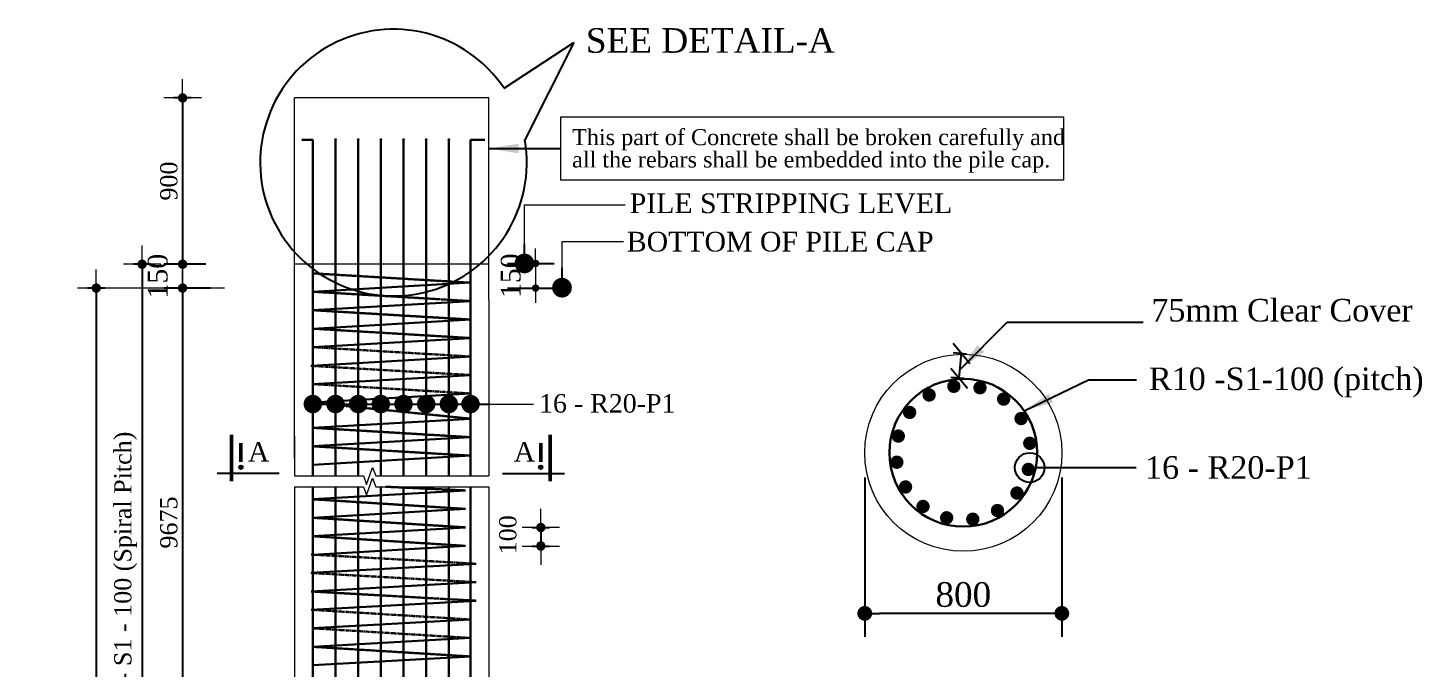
# Model space of a CAD drawing. Header units: inches. Extents: x -396 to 84373, y -33132 to 10226.
# Drawn here: x -396 to 5263, y -9432 to -6833 of the extents above; entities that cross this region are included whole.
import ezdxf

# ---------------------------------------------------------------- set-up
doc = ezdxf.new("R2010")
doc.units = ezdxf.units.IN
doc.header["$LTSCALE"] = 15
doc.header["$MEASUREMENT"] = 0
doc.header["$PDMODE"] = 3
doc.header["$PDSIZE"] = -15
doc.linetypes.add('DASHEDX2', pattern=[38.099999999999994, 25.4, -12.7])
doc.linetypes.add('HIDDEN', pattern=[9.524999999999999, 6.35, -3.175])
for name, color, linetype, lineweight in [('dim', 7, 'Continuous', 18), ('L.L', 200, 'Continuous', 18), ('Reinf.', 12, 'Continuous', 30), ('text', 7, 'Continuous', 20)]:
    doc.layers.add(name, color=color, linetype=linetype, lineweight=lineweight)
for name, color, linetype in [('Dimision', 4, 'Continuous'), ('Pile', 7, 'Continuous'), ('raling', 6, 'Continuous')]:
    doc.layers.add(name, color=color, linetype=linetype)
doc.styles.get("Standard").update_dxf_attribs({"font": 'times.ttf'})
doc.dimstyles.new('ALTER', dxfattribs={"dimtxt": 110, "dimasz": 65, "dimexe": 95, "dimexo": 100, "dimgap": 30, "dimtad": 1, "dimdec": 0, "dimzin": 0, "dimdsep": 46, "dimtxsty": 'Standard', "dimblk": 'DOT', "dimcen": 35, "dimadec": 0, "dimazin": 0, "dimtfac": 1, "dimtdec": 0, "dimtofl": 0, "dimtmove": 0, "dimatfit": 3, "dimfxl": 1, "dimtolj": 1, "dimtzin": 0, "dimarcsym": 0})
doc.dimstyles.new('ISO-25', dxfattribs={"dimtxt": 75, "dimasz": 50, "dimexe": 95, "dimexo": 75.625, "dimgap": 60, "dimtad": 1, "dimdec": 1, "dimdsep": 46, "dimtxsty": 'Standard', "dimblk": 'DOT', "dimcen": 52.5, "dimclrd": 256, "dimclre": 256, "dimclrt": 256, "dimadec": 0, "dimazin": 0, "dimtfac": 1, "dimtdec": 1, "dimtix": 1, "dimtmove": 0, "dimatfit": 3, "dimldrblk": 'DOT', "dimfxl": 1, "dimlwd": -1, "dimarcsym": 0})
doc.dimstyles.new('ISO-70', dxfattribs={"dimscale": 0, "dimtxt": 70, "dimasz": 0.75, "dimexe": 35, "dimexo": 35, "dimgap": 20, "dimtad": 1, "dimdec": 0, "dimlfac": -1, "dimzin": 1, "dimdsep": 46, "dimtxsty": 'Standard', "dimblk": 'DIM', "dimcen": 60, "dimclrd": 256, "dimclre": 256, "dimclrt": 256, "dimadec": 0, "dimazin": 0, "dimtfac": 1, "dimtdec": 0, "dimtix": 1, "dimtofl": 0, "dimtmove": 0, "dimatfit": 3, "dimldrblk": 'DOT', "dimfxl": 35, "dimfxlon": 1, "dimtolj": 1, "dimlwd": 25, "dimarcsym": 0})

# ---------------------------------------------------------------- blocks, each defined once
blk = doc.blocks.new('_Dot')
at = {"color": 0, "linetype": 'ByBlock', "lineweight": -2}
blk.add_line((-0.5, 0), (-1, 0), dxfattribs=at)
at = {"color": 0, "linetype": 'ByBlock', "const_width": 0.5}
blk.add_lwpolyline([(-0.25, 0, 1), (0.25, 0, 1)], format="xyb", close=True, dxfattribs=at)
blk = doc.blocks.new('*D71')
at = {"layer": 'Defpoints', "color": 0, "ltscale": 30, "transparency": 16777216}
for p in [(3000.916256117016, -8557.71102110878), (3800.916256117016, -8557.71102110878), (3000.916256117016, -9209.714734434669)]:
    blk.add_point(p, dxfattribs=at)
at = {"layer": 'dim', "color": 0, "lineweight": -2, "ltscale": 30, "transparency": 16777216}
for p, q in [((3000.916256117016, -8657.71102110878), (3000.916256117016, -9304.714734434669)), ((3800.916256117016, -8657.71102110878), (3800.916256117016, -9304.714734434669)), ((3740.916256117016, -9209.714734434669), (3060.916256117016, -9209.714734434669))]:
    blk.add_line(p, q, dxfattribs=at)
at = {"layer": 'dim', "color": 0, "lineweight": -2, "ltscale": 30, "transparency": 16777216, "xscale": 60, "yscale": 60, "zscale": 60, "rotation": 180}
blk.add_blockref('_Dot', (3000.916256117016, -9209.714734434669), dxfattribs=at)
at = {"layer": 'dim', "color": 0, "lineweight": -2, "ltscale": 30, "transparency": 16777216, "xscale": 60, "yscale": 60, "zscale": 60}
blk.add_blockref('_Dot', (3800.916256117016, -9209.714734434669), dxfattribs=at)
at = {"layer": 'dim', "color": 0, "lineweight": 15, "ltscale": 30, "transparency": 16777216, "insert": (3400.916256117016, -9133.849557794438), "char_height": 100, "attachment_point": 5}
blk.add_mtext('\\A1;800', dxfattribs=at)
blk = doc.blocks.new('_Oblique')
at = {"color": 0, "linetype": 'ByBlock', "lineweight": -2}
blk.add_line((-0.5, -0.5), (0.5, 0.5), dxfattribs=at)
blk = doc.blocks.new('*D72')
at = {"layer": 'Defpoints', "color": 0, "ltscale": 30, "transparency": 16777216}
for p in [(3394.055381379883, -8155.439087426343), (3449.292041862573, -8160.693376858448), (3439.82241445715, -8260.244534184267)]:
    blk.add_point(p, dxfattribs=at)
at = {"layer": 'dim', "lineweight": -2, "ltscale": 30, "transparency": 16777216}
for p, q in [((3414.449322802598, -8157.379024959856), (3359.212662319909, -8152.124735527751)), ((3404.979695397175, -8256.930182285676), (3349.743034914487, -8251.675892853571))]:
    blk.add_line(p, q, dxfattribs=at)
at = {"layer": 'dim', "lineweight": 25, "ltscale": 30, "transparency": 16777216}
blk.add_line((3384.585753974461, -8254.990244752162), (3394.055381379883, -8155.439087426343), dxfattribs=at)
at = {"layer": 'dim', "lineweight": 25, "ltscale": 30, "transparency": 16777216, "xscale": 75, "yscale": 75, "zscale": 75}
for p, rotation in [((3394.055381379883, -8155.439087426343), 84.56619030632406), ((3384.585753974461, -8254.990244752162), 264.566190306324)]:
    blk.add_blockref('_Oblique', p, dxfattribs=dict(at, rotation=rotation))
at = {"layer": 'dim', "ltscale": 30, "transparency": 16777216, "insert": (3336.810500016484, -8176.428807617517), "char_height": 70, "attachment_point": 5, "rotation": 84.56619030632405}
blk.add_mtext('\\A1;  ', dxfattribs=at)
blk = doc.blocks.new('*U63')
at = {"layer": 'Reinf.', "ltscale": 0.05, "const_width": 26.99999999999999}
blk.add_lwpolyline([(-13.5, 0, 1), (13.5, 0, 1)], format="xyb", close=True, dxfattribs=at)
blk = doc.blocks.new('*U64')
at = {"layer": 'dim', "color": 0, "linetype": 'ByBlock', "lineweight": -2, "transparency": 16777216}
for p, rotation in [((43912.77942170125, -12988.49978678362), 202.4999999999999), ((44013.08242696943, -12953.25956120035), 180), ((44119.23617106961, -12959.08613639546), 157.5), ((44215.07970874861, -13005.09246911351), 135), ((43833.59737856813, -13059.44180825364), 225), ((44286.02173021863, -13084.27451224663), 112.4999999999999), ((43787.59104585007, -13155.28534593264), 247.5), ((44321.26195580189, -13184.57751751482), 89.99999999999997), ((43781.76447065498, -13261.43909003281), 269.9999999999999), ((44315.4353806068, -13290.73126161499), 67.49999999999997), ((43817.00469623824, -13361.742095301), 292.5000000000001), ((44269.42904788874, -13386.57479929399), 44.99999999999996), ((43887.94671770826, -13440.92413843412), 314.9999999999999), ((43983.79025538726, -13486.93047115217), 337.4999999999999), ((44190.24700475562, -13457.51682076401), 22.4999999999999)]:
    blk.add_blockref('*U63', p, dxfattribs=dict(at, rotation=rotation))
blk.add_blockref('*U63', (44089.94399948743, -13492.75704634728), dxfattribs=at)
blk = doc.blocks.new('DIM')
at = {"layer": 'dim'}
for p, q in [((0, -101.4035087719276), (0, 101.4035087719276)), ((-101.4035087719312, 0), (101.4035087719312, 0))]:
    blk.add_line(p, q, dxfattribs=at)
at = {"layer": 'dim', "const_width": 25.35087719298245}
blk.add_lwpolyline([(-12.67543859648868, 0, 1), (12.67543859648868, 0, 1)], format="xyb", close=True, dxfattribs=at)
blk = doc.blocks.new('*D73')
at = {"layer": 'Defpoints', "color": 0, "ltscale": 30, "transparency": 16777216}
for p in [(1385.665908782714, -8861.10532184843), (1387.568033468939, -8936.250892615237), (1685.992489026293, -8936.250892615237)]:
    blk.add_point(p, dxfattribs=at)
at = {"layer": 'dim', "lineweight": -2, "ltscale": 30, "transparency": 16777216}
for p, q in [((1650.992489026293, -8861.10532184843), (1720.992489026293, -8861.10532184843)), ((1650.992489026293, -8936.250892615237), (1720.992489026293, -8936.250892615237))]:
    blk.add_line(p, q, dxfattribs=at)
at = {"layer": 'dim', "lineweight": 25, "ltscale": 30, "transparency": 16777216}
blk.add_line((1685.992489026293, -8861.85532184843), (1685.992489026293, -8935.500892615237), dxfattribs=at)
at = {"layer": 'dim', "lineweight": 25, "ltscale": 30, "transparency": 16777216, "xscale": 0.75, "yscale": 0.75, "zscale": 0.75}
for p, rotation in [((1685.992489026293, -8861.10532184843), 90), ((1685.992489026293, -8936.250892615237), 270)]:
    blk.add_blockref('DIM', p, dxfattribs=dict(at, rotation=rotation))
at = {"layer": 'dim', "ltscale": 30, "transparency": 16777216, "insert": (1552.298960162356, -8890.585731291889), "char_height": 70, "attachment_point": 5, "rotation": 90}
blk.add_mtext('\\A1;100', dxfattribs=at)
blk = doc.blocks.new('*D74')
at = {"layer": 'Defpoints', "color": 0, "ltscale": 30, "transparency": 16777216}
for p in [(685.486624486861, -7889.304683044244), (231.7584262129459, -9792.37406426456), (685.486624486861, -9792.37406426456)]:
    blk.add_point(p, dxfattribs=at)
at = {"layer": 'dim', "lineweight": -2, "ltscale": 30, "transparency": 16777216}
for p, q in [((266.7584262129454, -7889.304683044244), (196.7584262129454, -7889.304683044244)), ((266.7584262129458, -9792.37406426456), (196.7584262129459, -9792.37406426456))]:
    blk.add_line(p, q, dxfattribs=at)
at = {"layer": 'dim', "lineweight": 25, "ltscale": 30, "transparency": 16777216}
blk.add_line((231.7584262129455, -7890.054683044244), (231.7584262129459, -9791.62406426456), dxfattribs=at)
at = {"layer": 'dim', "lineweight": 25, "ltscale": 30, "transparency": 16777216, "xscale": 0.75, "yscale": 0.75, "zscale": 0.75}
for p, rotation in [((231.7584262129455, -7889.304683044244), 90), ((231.7584262129459, -9792.37406426456), 270)]:
    blk.add_blockref('DIM', p, dxfattribs=dict(at, rotation=rotation))
at = {"layer": 'dim', "lineweight": 15, "ltscale": 30, "transparency": 16777216, "insert": (176.051865290088, -8840.8393736544), "char_height": 70, "attachment_point": 5, "rotation": 90}
blk.add_mtext('\\A1;9675', dxfattribs=at)
blk = doc.blocks.new('*D75')
at = {"layer": 'Defpoints', "color": 0, "ltscale": 30, "transparency": 16777216}
for p in [(155.7057946333226, -7889.304683044244), (-118.8426124481739, -13686.02074664362), (685.4866244866355, -13686.02074664362)]:
    blk.add_point(p, dxfattribs=at)
at = {"layer": 'dim', "lineweight": -2, "ltscale": 30, "transparency": 16777216}
for p, q in [((-83.84261244817515, -7889.304683044244), (-153.8426124481751, -7889.304683044244)), ((-83.84261244817382, -13686.02074664362), (-153.8426124481738, -13686.02074664362))]:
    blk.add_line(p, q, dxfattribs=at)
at = {"layer": 'dim', "lineweight": 25, "ltscale": 30, "transparency": 16777216}
blk.add_line((-118.8426124481752, -7890.054683044244), (-118.8426124481739, -13685.27074664362), dxfattribs=at)
at = {"layer": 'dim', "lineweight": 25, "ltscale": 30, "transparency": 16777216, "xscale": 0.75, "yscale": 0.75, "zscale": 0.75}
for p, rotation in [((-118.8426124481752, -7889.304683044244), 90), ((-118.8426124481739, -13686.02074664362), 270)]:
    blk.add_blockref('DIM', p, dxfattribs=dict(at, rotation=rotation))
at = {"layer": 'dim', "lineweight": 15, "ltscale": 30, "transparency": 16777216, "insert": (-174.448236096339, -10728.73583463894), "char_height": 70, "width": 255.1108508614243, "attachment_point": 5, "rotation": 90}
blk.add_mtext('\\A1;30000', dxfattribs=at)
blk = doc.blocks.new('*D79')
at = {"layer": 'Defpoints', "color": 0, "ltscale": 30, "transparency": 16777216}
for p in [(685.486624486861, -7117.570810736961), (231.7584262128659, -7792.374064264561), (685.486624486861, -7792.374064264561)]:
    blk.add_point(p, dxfattribs=at)
at = {"layer": 'dim', "lineweight": -2, "ltscale": 30, "transparency": 16777216}
for p, q in [((266.7584262128657, -7117.570810736961), (196.7584262128657, -7117.570810736961)), ((266.7584262128658, -7792.374064264561), (196.7584262128658, -7792.374064264561))]:
    blk.add_line(p, q, dxfattribs=at)
at = {"layer": 'dim', "lineweight": 25, "ltscale": 30, "transparency": 16777216}
blk.add_line((231.7584262128657, -7118.320810736961), (231.7584262128659, -7791.624064264561), dxfattribs=at)
at = {"layer": 'dim', "lineweight": 25, "ltscale": 30, "transparency": 16777216, "xscale": 0.75, "yscale": 0.75, "zscale": 0.75}
for p, rotation in [((231.7584262128657, -7117.570810736961), 90), ((231.7584262128659, -7792.374064264561), 270)]:
    blk.add_blockref('DIM', p, dxfattribs=dict(at, rotation=rotation))
at = {"layer": 'dim', "lineweight": 15, "ltscale": 30, "transparency": 16777216, "insert": (176.0518652900085, -7454.972437500759), "char_height": 70, "attachment_point": 5, "rotation": 90}
blk.add_mtext('\\A1;900', dxfattribs=at)
blk = doc.blocks.new('*D80')
at = {"layer": 'Defpoints', "color": 0, "ltscale": 5, "transparency": 16777216}
for p in [(1475.461681662921, -7789.304683044244), (1475.461681662921, -7889.304683044244), (1664.758572721491, -7889.304683044244)]:
    blk.add_point(p, dxfattribs=at)
at = {"layer": 'dim', "ltscale": 5, "transparency": 16777216}
for p, q in [((1664.758572721491, -7759.304683044244), (1664.758572721491, -7729.304683044244)), ((1664.758572721491, -7789.304683044244), (1664.758572721491, -7889.304683044244)), ((1664.758572721491, -7919.304683044244), (1664.758572721491, -7949.304683044244))]:
    blk.add_line(p, q, dxfattribs=at)
at = {"layer": 'dim', "lineweight": -2, "ltscale": 5, "transparency": 16777216}
for p, q in [((1551.086681662921, -7789.304683044244), (1739.758572721491, -7789.304683044244)), ((1551.086681662921, -7889.304683044244), (1739.758572721491, -7889.304683044244))]:
    blk.add_line(p, q, dxfattribs=at)
at = {"layer": 'dim', "ltscale": 5, "transparency": 16777216, "xscale": 30, "yscale": 30, "zscale": 30}
for p, rotation in [((1664.758572721491, -7789.304683044244), 270), ((1664.758572721491, -7889.304683044244), 90)]:
    blk.add_blockref('_Dot', p, dxfattribs=dict(at, rotation=rotation))
at = {"layer": 'dim', "lineweight": 15, "ltscale": 5, "transparency": 16777216, "insert": (1564.066431409304, -7839.304683044242), "char_height": 80, "attachment_point": 5, "rotation": 90}
blk.add_mtext('150', dxfattribs=at)
blk = doc.blocks.new('*D81')
at = {"layer": 'Defpoints', "color": 0, "ltscale": 30, "transparency": 16777216}
for p in [(209.3281649709753, -7792.374064264568), (67.28117054844918, -10367.51642300726), (231.7584262124657, -10367.51642300726)]:
    blk.add_point(p, dxfattribs=at)
at = {"layer": 'dim', "lineweight": -2, "ltscale": 30, "transparency": 16777216}
for p, q in [((102.2811705484486, -7792.374064264568), (32.28117054844859, -7792.374064264568)), ((102.2811705484492, -10367.51642300726), (32.28117054844916, -10367.51642300726))]:
    blk.add_line(p, q, dxfattribs=at)
at = {"layer": 'dim', "lineweight": 25, "ltscale": 30, "transparency": 16777216}
blk.add_line((67.28117054844861, -7793.124064264568), (67.28117054844918, -10366.76642300726), dxfattribs=at)
at = {"layer": 'dim', "lineweight": 25, "ltscale": 30, "transparency": 16777216, "xscale": 0.75, "yscale": 0.75, "zscale": 0.75}
for p, rotation in [((67.28117054844861, -7792.374064264568), 90), ((67.28117054844918, -10367.51642300726), 270)]:
    blk.add_blockref('DIM', p, dxfattribs=dict(at, rotation=rotation))
at = {"layer": 'dim', "lineweight": 15, "ltscale": 30, "transparency": 16777216, "insert": (0.3453378159300922, -9079.94524363591), "char_height": 70, "attachment_point": 5, "rotation": 90}
blk.add_mtext('\\A1;R10 - S1 - 100 (Spiral Pitch)', dxfattribs=at)
blk = doc.blocks.new('*D84')
at = {"layer": 'Defpoints', "color": 0, "ltscale": 5, "transparency": 16777216}
for p in [(401.1796018631069, -7792.374064264564), (231.7584262128659, -7889.304683044244), (421.0553172710863, -7889.304683044244)]:
    blk.add_point(p, dxfattribs=at)
at = {"layer": 'dim', "ltscale": 5, "transparency": 16777216}
for p, q in [((231.7584262128658, -7762.374064264564), (231.7584262128658, -7732.374064264564)), ((231.7584262128658, -7792.374064264564), (231.7584262128659, -7889.304683044244)), ((231.7584262128659, -7919.304683044244), (231.7584262128659, -7949.304683044244))]:
    blk.add_line(p, q, dxfattribs=at)
at = {"layer": 'dim', "lineweight": -2, "ltscale": 5, "transparency": 16777216}
for p, q in [((325.5546018631068, -7792.374064264564), (156.7584262128658, -7792.374064264564)), ((345.4303172710863, -7889.304683044244), (156.7584262128658, -7889.304683044244))]:
    blk.add_line(p, q, dxfattribs=at)
at = {"layer": 'dim', "ltscale": 5, "transparency": 16777216, "xscale": 30, "yscale": 30, "zscale": 30}
for p, rotation in [((231.7584262128658, -7792.374064264564), 270), ((231.7584262128659, -7889.304683044244), 90)]:
    blk.add_blockref('_Dot', p, dxfattribs=dict(at, rotation=rotation))
at = {"layer": 'dim', "lineweight": 15, "ltscale": 5, "transparency": 16777216, "insert": (131.066284900679, -7840.839373654402), "char_height": 80, "attachment_point": 5, "rotation": 90}
blk.add_mtext('150', dxfattribs=at)

msp = doc.modelspace()

# ---------------------------------------------------------------- hatches: boundary and pattern name
at = {"layer": 'Pile', "ltscale": 5}
h = msp.add_hatch(color=5, dxfattribs=at)
h.set_gradient(color1=(0, 0, 255), one_color=1, tint=1, name='CYLINDER')
h.paths.add_polyline_path([(460.8075898263414, -8616.303876239312, 1), (475.6817944309296, -8616.303876239312, 1)])
h = msp.add_hatch(color=5, dxfattribs=at)
h.set_gradient(color1=(0, 0, 255), one_color=1, tint=1, name='CYLINDER')
h.paths.add_polyline_path([(1693.187142903, -8616.303876239312, -1), (1678.312938298412, -8616.303876239312, -1)])
at = {"layer": 'Reinf.', "ltscale": 0.05}
for points in [[(850.7573941302908, -7281.418648593186, 1), (854.2158548433872, -7292.630702847742, 1)], [(942.7573941303053, -7281.418648593186, 1), (946.2158548433872, -7292.630702847742, 1)], [(1034.757394130305, -7281.41864859319, 1), (1038.215854843402, -7292.630702847742, 1)], [(1126.75739413032, -7281.41864859319, 1), (1130.215854843402, -7292.630702847742, 1)], [(1218.75739413032, -7281.41864859319, 1), (1222.215854843416, -7292.630702847742, 1)], [(1310.757394130334, -7281.41864859319, 1), (1314.215854843416, -7292.630702847742, 1)]]:
    msp.add_hatch(color=256, dxfattribs=at).paths.add_polyline_path(points)

# ---------------------------------------------------------------- linework, layer by layer
at = {"layer": 'Dimision', "lineweight": 15}
msp.add_line((1705.675348168101, -7889.30468304424), (1760.675348168101, -7889.30468304424), dxfattribs=at)
at = {"layer": 'L.L', "linetype": 'HIDDEN', "ltscale": 0.02}
for p, q in [((685.4866244868608, -7935.80468304424), (685.4866244868608, -7117.570810736957)), ((1475.46168166292, -7117.570810736957), (685.4866244868608, -7117.570810736957)), ((1475.46168166292, -7935.80468304424), (1475.46168166292, -7117.570810736957))]:
    msp.add_line(p, q, dxfattribs=at)
at = {"layer": 'L.L', "ltscale": 5}
for p, q in [((1475.46168166292, -7935.80468304424), (1475.461681662928, -8579.802428102732)), ((685.4866244868608, -8488.484553077877), (685.4866244868608, -8651.620457316276)), ((1475.461681662935, -8488.484553077862), (1475.461681662942, -8651.620457316261)), ((685.4866244868608, -8695.69302034597), (685.4866244868608, -9806.221475598257)), ((1475.461681662942, -8695.693020345956), (1475.46168166295, -9806.221475598242))]:
    msp.add_line(p, q, dxfattribs=at)
for points in [[(685.4866244868608, -8579.802428102746), (685.4866244868608, -7935.80468304424)], [(685.4866244869118, -8651.620457316276), (965.4866244869336, -8651.620457316269), (977.9866244869336, -8685.963925059288), (1002.986624486934, -8617.276989573249), (1015.486624486934, -8651.620457316269), (1475.461681663037, -8651.620457316261)], [(685.4866244868608, -8695.69302034597), (965.4866244868826, -8695.693020345963), (977.9866244868826, -8730.036488088983), (1002.986624486883, -8661.349552602944), (1015.486624486883, -8695.693020345963), (1475.461681662986, -8695.693020345956)]]:
    msp.add_lwpolyline(points, dxfattribs=at)
msp.add_circle((3400.916256117016, -8557.71102110878), 400, dxfattribs=at)
at = {"layer": 'Pile', "ltscale": 5}
for p, q in [((623.5886563457534, -8642.143586315928), (372.4231221183582, -8642.143586315928)), ((1530.406076383588, -8642.143586315928), (1781.571610610983, -8642.143586315928))]:
    msp.add_line(p, q, dxfattribs=at)
for points, const_width in [([(429.916017829295, -8673.429901582036), (429.916017829295, -8484.436538219328)], 14.87420460458786), ([(1724.078714900046, -8673.429901582036), (1724.078714900046, -8484.436538219328)], 14.87420460458787), ([(468.2446921286319, -8595.472648554765), (468.2446921286319, -8517.515395527495)], 14.87420460458786), ([(1685.750040600709, -8595.472648554765), (1685.750040600709, -8517.515395527495)], 14.87420460458787)]:
    msp.add_lwpolyline(points, dxfattribs=dict(at, const_width=const_width))
for centre in [(468.2446921286319, -8616.303876239312), (1685.750040600709, -8616.303876239312)]:
    msp.add_circle(centre, 7.437102302293932, dxfattribs=at)
at = {"layer": 'raling', "ltscale": 30}
for p, q in [((1537.250902776119, -7078.494089124364), (1819.734878580508, -6892.790723927978)), ((1819.734878580508, -6892.790723927978), (1621.109530281516, -7287.534059907968))]:
    msp.add_line(p, q, dxfattribs=at)
msp.add_arc((1087.884878580517, -7380.10247146582), 541.2, 33.86897648236717, 9.848460355919583, dxfattribs=at)
at = {"layer": 'Reinf.', "ltscale": 5}
for p, q in [((760.4866244868317, -7287.024675720466), (715.7444007870581, -7287.024675720466)), ((852.486624486839, -8579.80242810274), (852.486624486839, -7287.024675720462)), ((944.4866244868463, -8579.80242810274), (944.4866244868463, -7287.024675720462)), ((1036.486624486854, -8579.80242810274), (1036.486624486854, -7287.024675720462)), ((1128.486624486861, -8579.80242810274), (1128.486624486861, -7287.024675720462)), ((1220.486624486868, -8579.80242810274), (1220.486624486868, -7287.024675720462)), ((1312.486624486875, -8579.80242810274), (1312.486624486875, -7287.024675720462)), ((1400.46168166295, -7287.024675720466), (1458.317775650074, -7287.024675720466)), ((760.4866244868317, -7904.05808936782), (1400.46168166295, -7867.135034584193)), ((760.4866244868317, -7979.05808936782), (1400.46168166295, -7942.135034584193)), ((760.4866244868317, -7979.05808936782), (1400.46168166295, -7942.135034584193)), ((760.4866244868317, -8054.05808936782), (1400.46168166295, -8017.135034584193)), ((760.4866244868317, -8129.05808936782), (1400.46168166295, -8092.135034584193)), ((760.4866244868317, -8129.05808936782), (1400.46168166295, -8092.135034584193)), ((754.6637938147469, -8205.143076816392), (1404.638850990872, -8167.643076816392)), ((760.4866244868317, -8279.05808936782), (1400.46168166295, -8242.135034584193)), ((760.4866244868317, -8279.05808936782), (1400.46168166295, -8242.135034584193)), ((760.4866244868317, -8354.05808936782), (1400.46168166295, -8317.135034584193)), ((760.4866244868317, -8354.05808936782), (1400.46168166295, -8317.135034584193)), ((760.4866244868317, -8456.434773043009), (1400.46168166295, -8419.511718259382)), ((760.4866244868317, -8456.434773043009), (1400.46168166295, -8419.511718259382)), ((852.486624486839, -8651.620457316269), (852.486624486839, -8488.48455307787)), ((944.4866244868463, -8651.620457316269), (944.4866244868463, -8488.48455307787)), ((1036.486624486854, -8651.620457316269), (1036.486624486854, -8488.48455307787)), ((1128.486624486861, -8651.620457316269), (1128.486624486861, -8488.48455307787)), ((1220.486624486868, -8651.620457316269), (1220.486624486868, -8488.48455307787)), ((1312.486624486875, -8651.620457316269), (1312.486624486875, -8488.48455307787)), ((760.4866244868317, -8531.434773043009), (1400.46168166295, -8494.511718259382)), ((760.4866244868317, -8531.434773043009), (1400.46168166295, -8494.511718259382)), ((760.4866244868317, -8606.434773043009), (1400.46168166295, -8569.511718259382)), ((760.4866244868317, -8746.461336272761), (1379.959534724068, -8710.668609548022)), ((760.4866244868317, -8746.461336272761), (1379.959534724068, -8710.668609548022)), ((852.486624486839, -9806.22147559825), (852.486624486839, -8695.693020345963)), ((944.4866244868463, -9806.22147559825), (944.4866244868463, -8695.693020345963)), ((1036.486624486854, -9806.22147559825), (1036.486624486854, -8695.693020345963)), ((1128.486624486861, -9806.22147559825), (1128.486624486861, -8695.693020345963)), ((1220.486624486868, -9806.22147559825), (1220.486624486868, -8695.693020345963)), ((1312.486624486875, -9806.22147559825), (1312.486624486875, -8695.693020345963)), ((760.4866244868317, -8821.461336272761), (1379.959534724068, -8785.668609548022)), ((760.4866244868317, -8821.461336272761), (1379.959534724068, -8785.668609548022)), ((760.4866244868317, -8896.461336272761), (1379.959534724068, -8860.668609548022)), ((760.4866244868317, -8971.461336272761), (1379.959534724068, -8935.668609548022)), ((760.4866244868317, -8971.461336272761), (1379.959534724068, -8935.668609548022)), ((753.0410452801225, -9045.758637307023), (1423.016102456226, -9008.258637307023)), ((753.0410452801225, -9120.758637307023), (1423.016102456226, -9083.258637307023)), ((753.0410452801225, -9195.758637307023), (1423.016102456226, -9158.258637307023)), ((760.4866244868317, -9270.341891612894), (1399.959534724047, -9234.549164888154)), ((760.4866244868317, -9345.341891612894), (1399.959534724047, -9309.549164888154)), ((760.4866244868317, -9420.341891612894), (1399.959534724047, -9384.549164888154))]:
    msp.add_line(p, q, dxfattribs=at)
at = {"layer": 'Reinf.', "linetype": 'DASHEDX2', "ltscale": 0.006999999999999999}
for p, q in [((1396.276874731862, -7867.369267572773), (756.3018175557445, -7829.292322356399)), ((1400.46168166295, -7942.135034584193), (760.4866244868317, -7904.05808936782)), ((1400.46168166295, -8017.135034584193), (760.4866244868317, -7979.05808936782)), ((1400.46168166295, -8092.135034584193), (760.4866244868317, -8054.05808936782)), ((1400.46168166295, -8419.511718259382), (758.4036698530181, -8354.217499161226)), ((1400.46168166295, -8494.511718259382), (760.4866244868317, -8456.434773043009)), ((1400.46168166295, -8569.511718259382), (760.4866244868317, -8531.434773043009)), ((1400.46168166295, -8569.511718259382), (760.4866244868317, -8531.434773043009)), ((1379.959534724068, -8710.668609548022), (1057.113963043361, -8695.693020345963)), ((1379.959534724068, -8785.668609548022), (760.4866244868317, -8746.461336272761)), ((1379.959534724068, -8860.668609548022), (760.4866244868317, -8821.461336272761)), ((1379.959534724068, -8935.668609548022), (760.4866244868317, -8896.461336272761)), ((1423.016102456226, -9158.258637307023), (753.0410452801225, -9120.758637307023)), ((1399.959534724047, -9384.549164888154), (760.4866244868317, -9345.341891612894))]:
    msp.add_line(p, q, dxfattribs=at)
at = {"layer": 'Reinf.', "linetype": 'DASHEDX2', "ltscale": 0.01}
for p, q in [((1400.46168166295, -8017.135034584193), (760.4866244868317, -7979.05808936782)), ((1400.46168166295, -8167.135034584193), (760.4866244868317, -8129.05808936782)), ((1400.46168166295, -8242.323395490268), (750.4866244868244, -8204.823395490268)), ((1400.46168166295, -8317.135034584193), (760.4866244868317, -8279.05808936782)), ((1400.46168166295, -8494.511718259382), (760.4866244868317, -8456.434773043009)), ((1379.959534724068, -8710.668609548022), (1057.113963043361, -8695.693020345963)), ((1379.959534724068, -8785.668609548022), (760.4866244868317, -8746.461336272761)), ((1379.959534724068, -8860.668609548022), (760.4866244868317, -8821.461336272761)), ((1423.016102456226, -9008.258637307023), (753.0410452801225, -8970.758637307023)), ((1423.016102456226, -9083.258637307023), (753.0410452801225, -9045.758637307023)), ((1399.959534724047, -9234.549164888154), (760.4866244868317, -9195.341891612894)), ((1399.959534724047, -9309.549164888154), (760.4866244868317, -9270.341891612894))]:
    msp.add_line(p, q, dxfattribs=at)
at = {"layer": 'Reinf.', "ltscale": 5}
for points in [[(760.4866244868317, -8579.802428102746), (760.4866244868317, -7287.024675720466)], [(1400.46168166295, -8579.802428102732), (1400.46168166295, -7287.024675720466)], [(760.4866244868317, -8651.620457316276), (760.4866244868317, -8488.484553077877)], [(1400.46168166295, -8651.620457316261), (1400.46168166295, -8488.484553077862)], [(760.4866244868317, -9806.221475598257), (760.4866244868317, -8695.69302034597)], [(1400.46168166295, -9806.221475598242), (1400.46168166295, -8695.693020345956)]]:
    msp.add_lwpolyline(points, dxfattribs=at)
at = {"layer": 'Reinf.', "ltscale": 0.05}
msp.add_circle((3400.916256117016, -8557.71102110878), 299.9999999999998, dxfattribs=at)
at = {"layer": 'text', "ltscale": 30}
for p, q in [((1475.46168166292, -7792.374064264557), (685.4866244868608, -7792.374064264557)), ((401.1796018631067, -7889.30468304424), (-194.895244027095, -7889.30468304424)), ((401.1796018631067, -7889.30468304424), (-194.895244027095, -7889.30468304424))]:
    msp.add_line(p, q, dxfattribs=at)
at = {"layer": 'text', "lineweight": 18, "ltscale": 5}
msp.add_line((1445.423176217497, -8360.021230021033), (1655.956578948564, -8360.021230021033), dxfattribs=at)
at = {"layer": 'text', "ltscale": 5}
msp.add_lwpolyline([(1767.230750250856, -7194.71631657119), (3807.050357475629, -7194.71631657119), (3807.050357475629, -7451.064076474264), (1767.230750250856, -7451.064076474264)], close=True, dxfattribs=at)
at = {"layer": 'text'}
msp.add_lwpolyline([(1645.422627192034, -7889.30468304424), (1799.803869493626, -7889.30468304424)], dxfattribs=at)

# ---------------------------------------------------------------- block references
at = {"layer": 'dim'}
msp.add_blockref('*U64', (-40650.59695711142, 4665.297282665035), dxfattribs=at)

# ---------------------------------------------------------------- texts
at = {"layer": 'text'}
for s, height, p in [('SEE DETAIL-A', 100, (1868.778329815483, -6934.327624284328)), ('This part of Concrete shall be broken carefully and', 65, (1812.925409926298, -7309.203246818324)), ('all the rebars shall be embedded into the pile cap.', 65, (1812.925409926298, -7399.884547186441)), ('PILE STRIPPING LEVEL', 80, (2046.787506208151, -7585.083112795655)), ('BOTTOM OF PILE CAP', 80, (2034.934363352462, -7740.962328163361)), ('16 - R20-P1', 75, (1678.589405323408, -8394.78709184705)), ('A', 79.3290912244686, (497.1121462512965, -8593.38403647938)), ('A', 79.3290912244686, (1576.24418132774, -8593.384036479372))]:
    msp.add_text(s, height=height, dxfattribs=at).set_placement(p)
at = {"layer": 'text', "ltscale": 30, "char_height": 91.66666666666664, "attachment_point": 1}
for s, insert, width in [('75mm Clear Cover', (4164.219142398586, -7933.300940174619), 1538.127872553379), ('R10 -S1-100 (pitch)', (4154.232188081209, -8211.864335274888), 1509.737616753193), ('16 - R20-P1', (4138.408005027377, -8571.638924066254), 1439.405931506963)]:
    msp.add_mtext(s, dxfattribs=dict(at, insert=insert, width=width))

# ---------------------------------------------------------------- dimensions: what is measured, and where the dimension line sits
at = {"layer": 'dim', "lineweight": 15, "ltscale": 30}
for base, p1, p2, text, override, picture, middle in [((231.7584262128659, -7792.374064264561), (685.4866244868608, -7117.570810736957), (685.4866244868608, -7792.374064264557), '900', {"dimscale": 1}, '*D79', (176.0518652900085, -7454.972437500759)), ((67.28117054844918, -10367.51642300726), (209.3281649709752, -7792.374064264564), (231.7584262124656, -10367.51642300725), 'R10 - S1 - 100 (Spiral Pitch)', {"dimscale": 1, "dimtmove": 1}, '*D81', (0.3453378159300922, -9079.94524363591)), ((231.7584262129459, -9792.37406426456), (685.4866244868608, -7889.30468304424), (685.4866244868608, -9792.374064264557), '9675', {"dimscale": 1, "dimtmove": 1}, '*D74', (176.051865290088, -8840.8393736544))]:
    dim = msp.add_linear_dim(base=base, p1=p1, p2=p2, angle=90, text=text, dimstyle='ISO-70', override=override, dxfattribs=at)
    dim.commit()
    dim.dimension.update_dxf_attribs({"geometry": picture, "text_midpoint": middle})
at = {"layer": 'dim', "lineweight": 15, "ltscale": 5}
for base, p1, p2, picture, middle in [((231.7584262128659, -7889.304683044244), (401.1796018631067, -7792.374064264561), (421.0553172710861, -7889.30468304424), '*D84', (131.066284900679, -7840.839373654402)), ((1664.758572721491, -7889.304683044244), (1475.46168166292, -7789.30468304424), (1475.46168166292, -7889.30468304424), '*D80', (1564.066431409304, -7839.304683044242))]:
    dim = msp.add_linear_dim(base=base, p1=p1, p2=p2, angle=90, text='150', dimstyle='ISO-25', override={"dimtxt": 80, "dimasz": 30, "dimexe": 75}, dxfattribs=at)
    dim.commit()
    dim.dimension.update_dxf_attribs({"geometry": picture, "text_midpoint": middle})
at = {"layer": 'dim', "lineweight": 15, "ltscale": 30}
dim = msp.add_linear_dim(base=(-118.8426124481739, -13686.02074664362), p1=(155.7057946333225, -7889.30468304424), p2=(685.4866244866353, -13686.02074664361), angle=90, text='30000', dimstyle='ISO-70', override={"dimscale": 1}, dxfattribs=at)
dim.commit()
dim.dimension.update_dxf_attribs({"geometry": '*D75', "text_midpoint": (-118.8426124481775, -10728.73583463894), "dimtype": 160})
at = {"layer": 'dim', "ltscale": 30}
for base, p1, p2, angle, text, override, picture, middle, dimtype in [((3394.055381379883, -8155.439087426343), (3439.82241445715, -8260.244534184267), (3449.292041862573, -8160.693376858448), 84.56619030632352, '  ', {"dimscale": 1, "dimasz": 75, "dimblk1": 'Oblique', "dimblk2": 'Oblique', "dimsah": 1}, '*D72', (3391.563344253587, -8181.637074886731), 161), ((1685.992489026293, -8936.250892615237), (1385.665908782714, -8861.105321848427), (1387.568033468939, -8936.250892615233), 90, '100', {"dimscale": 1, "dimtmove": 2}, '*D73', (1552.298960162356, -8890.585731291889), 160)]:
    dim = msp.add_linear_dim(base=base, p1=p1, p2=p2, angle=angle, text=text, dimstyle='ISO-70', override=override, dxfattribs=at)
    dim.commit()
    dim.dimension.update_dxf_attribs({"geometry": picture, "text_midpoint": middle, "dimtype": dimtype})
at = {"layer": 'dim', "lineweight": 15, "ltscale": 30}
dim = msp.add_linear_dim(base=(3000.916256117016, -9209.714734434669), p1=(3800.916256117016, -8557.71102110878), p2=(3000.916256117016, -8557.71102110878), dimstyle='ALTER', override={"dimtxt": 100, "dimasz": 60, "dimgap": 25}, dxfattribs=at)
dim.commit()
dim.dimension.update_dxf_attribs({"geometry": '*D71', "text_midpoint": (3400.916256117016, -9133.849557794438)})

# ---------------------------------------------------------------- leaders
at = {"layer": 'text', "lineweight": 13, "ltscale": 30}
for points, override in [([(1475.46168166292, -7322.890196522727), (1767.230750250856, -7322.890196522727)], {"dimasz": 120, "dimtad": 0}), ([(3387.914202690677, -8219.999330367256), (3578.512904203155, -8027.403344846824), (4131.643182628548, -8027.403344846824)], {"dimasz": 120, "dimtad": 0}), ([(3647.995119548563, -8387.118171867984), (3909.489877207277, -8261.860323058037), (4103.365799355786, -8261.860323058037)], {"dimasz": 120, "dimtad": 0}), ([(3670.437003349594, -8617.980653493147), (4102.534507301141, -8617.980653493147)], {"dimasz": 120, "dimtad": 0, "dimldrblk": 'DotBlank'})]:
    msp.add_leader(points, dimstyle='ALTER', override=override, dxfattribs=at)
at = {"layer": 'text', "ltscale": 5}
for points, override in [([(1619.417828875659, -7789.30468304424), (1619.417828875659, -7551.373405233309), (2028.028113929155, -7551.373405233309)], {"dimasz": 80, "dimtad": 0}), ([(1771.867843214925, -7887.69438932083), (1771.867843214925, -7699.841342047941), (2021.098726220378, -7699.841342047941)], {"dimasz": 80, "dimtad": 0}), ([(1400.46168166295, -8360.021230021033), (1445.423176217497, -8360.021230021033)], {"dimasz": 75, "dimtad": 0})]:
    msp.add_leader(points, dimstyle='ISO-25', override=override, dxfattribs=at)
at = {"layer": 'text', "lineweight": 18, "ltscale": 5}
for points in [[(760.4866244868317, -8360.021230021033), (1422.423176217497, -8360.021230021033)], [(852.486624486839, -8360.021230021033), (1353.42317621749, -8360.021230021033)], [(944.4866244868463, -8360.021230021033), (1445.423176217497, -8360.021230021033)], [(1036.486624486854, -8360.021230021033), (1445.423176217497, -8360.021230021033)], [(1128.486624486861, -8360.021230021033), (1439.423176217497, -8360.021230021033)], [(1220.486624486868, -8360.021230021033), (1531.423176217504, -8360.021230021033)], [(1312.486624486875, -8360.021230021033), (1655.956578948564, -8360.021230021033)], [(1400.46168166295, -8360.021230021033), (1655.956578948564, -8360.021230021033)]]:
    msp.add_leader(points, dimstyle='ISO-25', override={"dimasz": 75, "dimtad": 0}, dxfattribs=at)

doc.saveas('drawing.dxf')
